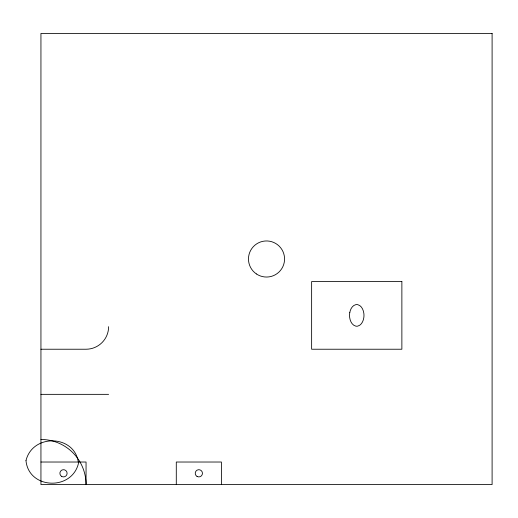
<?xml version="1.0" encoding="UTF-8"?>
<svg xmlns="http://www.w3.org/2000/svg" width="518" height="518" viewBox="0 0 518 518"><rect width="100%" height="100%" fill="white"/><g stroke="black" fill="none" stroke-linecap="round" stroke-linejoin="round"><path stroke-width="0.78" d="M40.941 349.229L86.053 349.229A22.559 22.559 0 0 0 108.612 326.677M40.941 394.347L108.612 394.347M40.941 462.024L86.053 462.024L86.053 484.583A45.118 45.118 0 0 0 40.941 439.465M221.406 484.583L221.406 462.024L176.288 462.024L176.288 484.583M25.984 460.612C28.665 489.257 71.711 491.103 78.451 463.429C75.77 434.783 32.725 432.944 25.984 460.612M349.825 312.348L349.695 313.092A16.09 16.09 0 0 0 349.702 317.696C350.2 321.173 352.026 325.168 355.724 326.113A4.85 4.85 0 0 0 357.776 326.113C361.473 325.168 363.299 321.173 363.804 317.696A16.09 16.09 0 0 0 363.804 313.092C363.299 309.622 361.473 305.62 357.776 304.675A4.85 4.85 0 0 0 355.724 304.675C352.292 305.529 350.459 309.123 349.825 312.348M492.1 33.417L40.941 33.417L40.941 484.583L492.1 484.583L492.1 33.417M401.871 281.559L311.635 281.559L311.635 349.229L401.871 349.229L401.871 281.559M256.404 273.944A18.046 18.046 0 0 0 284.518 260.289A18.046 18.046 0 0 0 258.631 242.767A18.046 18.046 0 0 0 256.404 273.944M197.041 476.43A3.607 3.607 0 0 0 202.454 473.303A3.607 3.607 0 0 0 197.041 470.176A3.607 3.607 0 0 0 197.041 476.43M61.694 476.43A3.607 3.607 0 0 0 67.107 473.303A3.607 3.607 0 0 0 61.694 470.176A3.607 3.607 0 0 0 61.694 476.43"/></g></svg>
